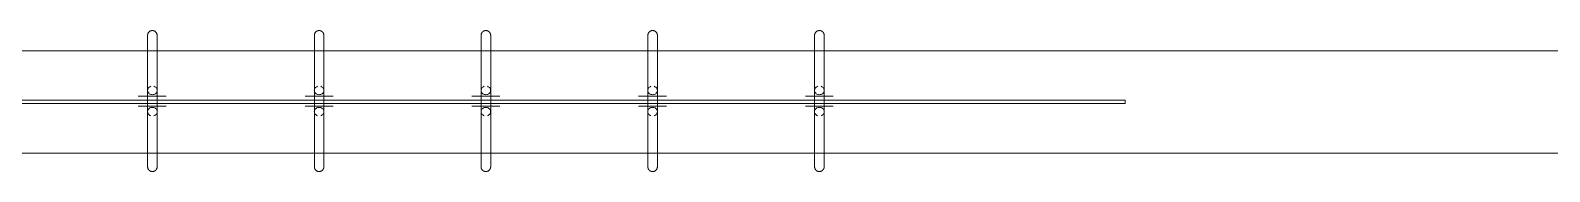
# Model space of a CAD drawing. Header units: inches. Extents: x -1569 to 1282, y -721 to 887.
# Drawn here: x -975.12 to -960.21, y 409.04 to 410.42 of the extents above; entities that cross this region are included whole.
import ezdxf

# ---------------------------------------------------------------- set-up
doc = ezdxf.new("R2010")
doc.units = ezdxf.units.IN
doc.header["$MEASUREMENT"] = 0
doc.layers.add('P-SANR-FIXT', color=6, linetype='Continuous', lineweight=13)

# ---------------------------------------------------------------- blocks, each defined once
blk = doc.blocks.new('Accessory_Shower_Bobrick_Vinyl-Shower-Curtain - 70 Wide-7268769-FIRST FLOOR POWER _ SIGNAL')
at = {"layer": 'P-SANR-FIXT', "lineweight": 9}
for p, q in [((2.408, 0.608), (2.408, 0.113)), ((2.502, 0.113), (2.502, 0.608)), ((4.045, 0.608), (4.045, 0.113)), ((4.138, 0.113), (4.138, 0.608)), ((5.681, 0.608), (5.681, 0.113)), ((5.775, 0.113), (5.775, 0.608)), ((7.317, 0.608), (7.317, 0.113)), ((7.411, 0.113), (7.411, 0.608)), ((8.954, 0.608), (8.954, 0.113)), ((9.047, 0.113), (9.047, 0.608)), ((-12, 0.016), (12, 0.016)), ((2.317, 0.057), (2.592, 0.057)), ((2.592, 0.057), (2.317, 0.057)), ((2.383, 0.057), (2.526, 0.057)), ((2.526, 0.057), (2.383, 0.057)), ((3.954, 0.057), (4.228, 0.057)), ((4.228, 0.057), (3.954, 0.057)), ((4.02, 0.057), (4.162, 0.057)), ((4.162, 0.057), (4.02, 0.057)), ((5.59, 0.057), (5.865, 0.057)), ((5.865, 0.057), (5.59, 0.057)), ((5.656, 0.057), (5.799, 0.057)), ((5.799, 0.057), (5.656, 0.057)), ((7.226, 0.057), (7.501, 0.057)), ((7.501, 0.057), (7.226, 0.057)), ((7.292, 0.057), (7.435, 0.057)), ((7.435, 0.057), (7.292, 0.057)), ((8.863, 0.057), (9.137, 0.057)), ((9.137, 0.057), (8.863, 0.057)), ((8.929, 0.057), (9.071, 0.057)), ((9.071, 0.057), (8.929, 0.057)), ((12, -0.016), (12, 0.016)), ((12, -0.016), (-12, -0.016)), ((2.317, -0.04), (2.592, -0.04)), ((2.592, -0.04), (2.317, -0.04)), ((2.383, -0.04), (2.526, -0.04)), ((2.526, -0.04), (2.383, -0.04)), ((2.408, -0.095), (2.408, -0.59)), ((2.502, -0.59), (2.502, -0.095)), ((3.954, -0.04), (4.228, -0.04)), ((4.228, -0.04), (3.954, -0.04)), ((4.02, -0.04), (4.162, -0.04)), ((4.162, -0.04), (4.02, -0.04)), ((4.045, -0.095), (4.045, -0.59)), ((4.138, -0.59), (4.138, -0.095)), ((5.59, -0.04), (5.865, -0.04)), ((5.865, -0.04), (5.59, -0.04)), ((5.656, -0.04), (5.799, -0.04)), ((5.799, -0.04), (5.656, -0.04)), ((5.681, -0.095), (5.681, -0.59)), ((5.775, -0.59), (5.775, -0.095)), ((7.226, -0.04), (7.501, -0.04)), ((7.501, -0.04), (7.226, -0.04)), ((7.292, -0.04), (7.435, -0.04)), ((7.435, -0.04), (7.292, -0.04)), ((7.317, -0.095), (7.317, -0.59)), ((7.411, -0.59), (7.411, -0.095)), ((8.863, -0.04), (9.137, -0.04)), ((9.137, -0.04), (8.863, -0.04)), ((8.929, -0.04), (9.071, -0.04)), ((9.071, -0.04), (8.929, -0.04)), ((8.954, -0.095), (8.954, -0.59)), ((9.047, -0.59), (9.047, -0.095))]:
    blk.add_line(p, q, dxfattribs=at)
at = {"layer": 'P-SANR-FIXT', "lineweight": 9, "flags": 128}
for points in [[(2.408, 0.652), (2.408, 0.653), (2.408, 0.655), (2.409, 0.657), (2.409, 0.659), (2.409, 0.661), (2.41, 0.663), (2.41, 0.665), (2.411, 0.666), (2.411, 0.668), (2.412, 0.67), (2.413, 0.672), (2.414, 0.673), (2.414, 0.675), (2.415, 0.676), (2.416, 0.678), (2.417, 0.68), (2.419, 0.681), (2.42, 0.682), (2.421, 0.684), (2.422, 0.685), (2.424, 0.686), (2.425, 0.688), (2.427, 0.689), (2.428, 0.69), (2.43, 0.691), (2.431, 0.692), (2.433, 0.693), (2.435, 0.694), (2.436, 0.695), (2.438, 0.695), (2.44, 0.696), (2.442, 0.696), (2.443, 0.697), (2.445, 0.697), (2.447, 0.698), (2.449, 0.698), (2.451, 0.698), (2.453, 0.698), (2.455, 0.698), (2.455, 0.698)], [(2.408, 0.608), (2.408, 0.617), (2.408, 0.625), (2.408, 0.632), (2.408, 0.637), (2.408, 0.642), (2.408, 0.646), (2.408, 0.649), (2.408, 0.651), (2.408, 0.652)], [(2.408, 0.652), (2.408, 0.651), (2.408, 0.65), (2.408, 0.647), (2.408, 0.643), (2.408, 0.639), (2.408, 0.633), (2.408, 0.627), (2.408, 0.619), (2.408, 0.61), (2.408, 0.601), (2.408, 0.59), (2.408, 0.579), (2.408, 0.567), (2.408, 0.553), (2.408, 0.539), (2.408, 0.524), (2.408, 0.509), (2.408, 0.492), (2.408, 0.475), (2.408, 0.457), (2.408, 0.438), (2.408, 0.418), (2.408, 0.398), (2.408, 0.378), (2.408, 0.356), (2.408, 0.334), (2.408, 0.312), (2.408, 0.289), (2.408, 0.266), (2.408, 0.242), (2.408, 0.218), (2.408, 0.193), (2.408, 0.168), (2.408, 0.143), (2.408, 0.118), (2.408, 0.093), (2.408, 0.067), (2.408, 0.042), (2.408, 0.016), (2.408, -0.01), (2.408, -0.035), (2.408, -0.061), (2.408, -0.086), (2.408, -0.112), (2.408, -0.137), (2.408, -0.162), (2.408, -0.186), (2.408, -0.211), (2.408, -0.235), (2.408, -0.258), (2.408, -0.282), (2.408, -0.304), (2.408, -0.326), (2.408, -0.348), (2.408, -0.369), (2.408, -0.39), (2.408, -0.409), (2.408, -0.429), (2.408, -0.447), (2.408, -0.465), (2.408, -0.482), (2.408, -0.498), (2.408, -0.513), (2.408, -0.528), (2.408, -0.542), (2.408, -0.554), (2.408, -0.566), (2.408, -0.577), (2.408, -0.587), (2.408, -0.596), (2.408, -0.605), (2.408, -0.612), (2.408, -0.618), (2.408, -0.623), (2.408, -0.627), (2.408, -0.63), (2.408, -0.632), (2.408, -0.633), (2.408, -0.634)], [(2.455, 0.698), (2.457, 0.698), (2.459, 0.698), (2.461, 0.698), (2.463, 0.698), (2.464, 0.698), (2.466, 0.697), (2.468, 0.697), (2.47, 0.696), (2.472, 0.695), (2.473, 0.695), (2.475, 0.694), (2.477, 0.693), (2.478, 0.692), (2.48, 0.691), (2.482, 0.69), (2.483, 0.689), (2.485, 0.688), (2.486, 0.687), (2.487, 0.686), (2.489, 0.684), (2.49, 0.683), (2.491, 0.681), (2.492, 0.68), (2.493, 0.678), (2.495, 0.677), (2.496, 0.675), (2.496, 0.674), (2.497, 0.672), (2.498, 0.67), (2.499, 0.669), (2.499, 0.667), (2.5, 0.665), (2.5, 0.663), (2.501, 0.661), (2.501, 0.66), (2.502, 0.658), (2.502, 0.656), (2.502, 0.654), (2.502, 0.652), (2.502, 0.652)], [(2.502, -0.634), (2.502, -0.633), (2.502, -0.631), (2.502, -0.629), (2.502, -0.625), (2.502, -0.621), (2.502, -0.615), (2.502, -0.608), (2.502, -0.601), (2.502, -0.592), (2.502, -0.583), (2.502, -0.572), (2.502, -0.561), (2.502, -0.549), (2.502, -0.535), (2.502, -0.521), (2.502, -0.506), (2.502, -0.491), (2.502, -0.474), (2.502, -0.457), (2.502, -0.439), (2.502, -0.42), (2.502, -0.4), (2.502, -0.38), (2.502, -0.359), (2.502, -0.338), (2.502, -0.316), (2.502, -0.294), (2.502, -0.271), (2.502, -0.248), (2.502, -0.224), (2.502, -0.2), (2.502, -0.175), (2.502, -0.15), (2.502, -0.125), (2.502, -0.1), (2.502, -0.075), (2.502, -0.049), (2.502, -0.024), (2.502, 0.002), (2.502, 0.028), (2.502, 0.053), (2.502, 0.079), (2.502, 0.105), (2.502, 0.13), (2.502, 0.155), (2.502, 0.18), (2.502, 0.205), (2.502, 0.229), (2.502, 0.253), (2.502, 0.276), (2.502, 0.3), (2.502, 0.322), (2.502, 0.344), (2.502, 0.366), (2.502, 0.387), (2.502, 0.408), (2.502, 0.427), (2.502, 0.447), (2.502, 0.465), (2.502, 0.483), (2.502, 0.5), (2.502, 0.516), (2.502, 0.531), (2.502, 0.546), (2.502, 0.56), (2.502, 0.572), (2.502, 0.584), (2.502, 0.595), (2.502, 0.605), (2.502, 0.614), (2.502, 0.623), (2.502, 0.63), (2.502, 0.636), (2.502, 0.641), (2.502, 0.645), (2.502, 0.648), (2.502, 0.65), (2.502, 0.651), (2.502, 0.652)], [(2.502, 0.652), (2.502, 0.651), (2.502, 0.65), (2.502, 0.647), (2.502, 0.643), (2.502, 0.639), (2.502, 0.633), (2.502, 0.627), (2.502, 0.619), (2.502, 0.61), (2.502, 0.608)], [(4.045, 0.652), (4.045, 0.653), (4.045, 0.655), (4.045, 0.657), (4.045, 0.659), (4.046, 0.661), (4.046, 0.663), (4.046, 0.665), (4.047, 0.666), (4.048, 0.668), (4.048, 0.67), (4.049, 0.672), (4.05, 0.673), (4.051, 0.675), (4.052, 0.676), (4.053, 0.678), (4.054, 0.68), (4.055, 0.681), (4.056, 0.682), (4.057, 0.684), (4.059, 0.685), (4.06, 0.686), (4.062, 0.688), (4.063, 0.689), (4.065, 0.69), (4.066, 0.691), (4.068, 0.692), (4.069, 0.693), (4.071, 0.694), (4.073, 0.695), (4.074, 0.695), (4.076, 0.696), (4.078, 0.696), (4.08, 0.697), (4.082, 0.697), (4.083, 0.698), (4.085, 0.698), (4.087, 0.698), (4.089, 0.698), (4.091, 0.698), (4.091, 0.698)], [(4.045, 0.608), (4.045, 0.617), (4.045, 0.625), (4.045, 0.632), (4.045, 0.637), (4.045, 0.642), (4.045, 0.646), (4.045, 0.649), (4.045, 0.651), (4.045, 0.652)], [(4.045, 0.652), (4.045, 0.651), (4.045, 0.65), (4.045, 0.647), (4.045, 0.643), (4.045, 0.639), (4.045, 0.633), (4.045, 0.627), (4.045, 0.619), (4.045, 0.61), (4.045, 0.601), (4.045, 0.59), (4.045, 0.579), (4.045, 0.567), (4.045, 0.553), (4.045, 0.539), (4.045, 0.524), (4.045, 0.509), (4.045, 0.492), (4.045, 0.475), (4.045, 0.457), (4.045, 0.438), (4.045, 0.418), (4.045, 0.398), (4.045, 0.378), (4.045, 0.356), (4.045, 0.334), (4.045, 0.312), (4.045, 0.289), (4.045, 0.266), (4.045, 0.242), (4.045, 0.218), (4.045, 0.193), (4.045, 0.168), (4.045, 0.143), (4.045, 0.118), (4.045, 0.093), (4.045, 0.067), (4.045, 0.042), (4.045, 0.016), (4.045, -0.01), (4.045, -0.035), (4.045, -0.061), (4.045, -0.086), (4.045, -0.112), (4.045, -0.137), (4.045, -0.162), (4.045, -0.186), (4.045, -0.211), (4.045, -0.235), (4.045, -0.258), (4.045, -0.282), (4.045, -0.304), (4.045, -0.326), (4.045, -0.348), (4.045, -0.369), (4.045, -0.39), (4.045, -0.409), (4.045, -0.429), (4.045, -0.447), (4.045, -0.465), (4.045, -0.482), (4.045, -0.498), (4.045, -0.513), (4.045, -0.528), (4.045, -0.542), (4.045, -0.554), (4.045, -0.566), (4.045, -0.577), (4.045, -0.587), (4.045, -0.596), (4.045, -0.605), (4.045, -0.612), (4.045, -0.618), (4.045, -0.623), (4.045, -0.627), (4.045, -0.63), (4.045, -0.632), (4.045, -0.633), (4.045, -0.634)], [(4.091, 0.698), (4.093, 0.698), (4.095, 0.698), (4.097, 0.698), (4.099, 0.698), (4.101, 0.698), (4.103, 0.697), (4.104, 0.697), (4.106, 0.696), (4.108, 0.695), (4.11, 0.695), (4.111, 0.694), (4.113, 0.693), (4.115, 0.692), (4.116, 0.691), (4.118, 0.69), (4.119, 0.689), (4.121, 0.688), (4.122, 0.687), (4.124, 0.686), (4.125, 0.684), (4.126, 0.683), (4.128, 0.681), (4.129, 0.68), (4.13, 0.678), (4.131, 0.677), (4.132, 0.675), (4.133, 0.674), (4.134, 0.672), (4.134, 0.67), (4.135, 0.669), (4.136, 0.667), (4.136, 0.665), (4.137, 0.663), (4.137, 0.661), (4.138, 0.66), (4.138, 0.658), (4.138, 0.656), (4.138, 0.654), (4.138, 0.652), (4.138, 0.652)], [(4.138, -0.634), (4.138, -0.633), (4.138, -0.631), (4.138, -0.629), (4.138, -0.625), (4.138, -0.621), (4.138, -0.615), (4.138, -0.608), (4.138, -0.601), (4.138, -0.592), (4.138, -0.583), (4.138, -0.572), (4.138, -0.561), (4.138, -0.549), (4.138, -0.535), (4.138, -0.521), (4.138, -0.506), (4.138, -0.491), (4.138, -0.474), (4.138, -0.457), (4.138, -0.439), (4.138, -0.42), (4.138, -0.4), (4.138, -0.38), (4.138, -0.359), (4.138, -0.338), (4.138, -0.316), (4.138, -0.294), (4.138, -0.271), (4.138, -0.248), (4.138, -0.224), (4.138, -0.2), (4.138, -0.175), (4.138, -0.15), (4.138, -0.125), (4.138, -0.1), (4.138, -0.075), (4.138, -0.049), (4.138, -0.024), (4.138, 0.002), (4.138, 0.028), (4.138, 0.053), (4.138, 0.079), (4.138, 0.105), (4.138, 0.13), (4.138, 0.155), (4.138, 0.18), (4.138, 0.205), (4.138, 0.229), (4.138, 0.253), (4.138, 0.276), (4.138, 0.3), (4.138, 0.322), (4.138, 0.344), (4.138, 0.366), (4.138, 0.387), (4.138, 0.408), (4.138, 0.427), (4.138, 0.447), (4.138, 0.465), (4.138, 0.483), (4.138, 0.5), (4.138, 0.516), (4.138, 0.531), (4.138, 0.546), (4.138, 0.56), (4.138, 0.572), (4.138, 0.584), (4.138, 0.595), (4.138, 0.605), (4.138, 0.614), (4.138, 0.623), (4.138, 0.63), (4.138, 0.636), (4.138, 0.641), (4.138, 0.645), (4.138, 0.648), (4.138, 0.65), (4.138, 0.651), (4.138, 0.652)], [(4.138, 0.652), (4.138, 0.651), (4.138, 0.65), (4.138, 0.647), (4.138, 0.643), (4.138, 0.639), (4.138, 0.633), (4.138, 0.627), (4.138, 0.619), (4.138, 0.61), (4.138, 0.608)], [(5.681, 0.652), (5.681, 0.653), (5.681, 0.655), (5.681, 0.657), (5.682, 0.659), (5.682, 0.661), (5.682, 0.663), (5.683, 0.665), (5.683, 0.666), (5.684, 0.668), (5.685, 0.67), (5.685, 0.672), (5.686, 0.673), (5.687, 0.675), (5.688, 0.676), (5.689, 0.678), (5.69, 0.68), (5.691, 0.681), (5.693, 0.682), (5.694, 0.684), (5.695, 0.685), (5.697, 0.686), (5.698, 0.688), (5.699, 0.689), (5.701, 0.69), (5.702, 0.691), (5.704, 0.692), (5.706, 0.693), (5.707, 0.694), (5.709, 0.695), (5.711, 0.695), (5.713, 0.696), (5.714, 0.696), (5.716, 0.697), (5.718, 0.697), (5.72, 0.698), (5.722, 0.698), (5.724, 0.698), (5.725, 0.698), (5.727, 0.698), (5.728, 0.698)], [(5.681, 0.608), (5.681, 0.617), (5.681, 0.625), (5.681, 0.632), (5.681, 0.637), (5.681, 0.642), (5.681, 0.646), (5.681, 0.649), (5.681, 0.651), (5.681, 0.652)], [(5.681, 0.652), (5.681, 0.651), (5.681, 0.65), (5.681, 0.647), (5.681, 0.643), (5.681, 0.639), (5.681, 0.633), (5.681, 0.627), (5.681, 0.619), (5.681, 0.61), (5.681, 0.601), (5.681, 0.59), (5.681, 0.579), (5.681, 0.567), (5.681, 0.553), (5.681, 0.539), (5.681, 0.524), (5.681, 0.509), (5.681, 0.492), (5.681, 0.475), (5.681, 0.457), (5.681, 0.438), (5.681, 0.418), (5.681, 0.398), (5.681, 0.378), (5.681, 0.356), (5.681, 0.334), (5.681, 0.312), (5.681, 0.289), (5.681, 0.266), (5.681, 0.242), (5.681, 0.218), (5.681, 0.193), (5.681, 0.168), (5.681, 0.143), (5.681, 0.118), (5.681, 0.093), (5.681, 0.067), (5.681, 0.042), (5.681, 0.016), (5.681, -0.01), (5.681, -0.035), (5.681, -0.061), (5.681, -0.086), (5.681, -0.112), (5.681, -0.137), (5.681, -0.162), (5.681, -0.186), (5.681, -0.211), (5.681, -0.235), (5.681, -0.258), (5.681, -0.282), (5.681, -0.304), (5.681, -0.326), (5.681, -0.348), (5.681, -0.369), (5.681, -0.39), (5.681, -0.409), (5.681, -0.429), (5.681, -0.447), (5.681, -0.465), (5.681, -0.482), (5.681, -0.498), (5.681, -0.513), (5.681, -0.528), (5.681, -0.542), (5.681, -0.554), (5.681, -0.566), (5.681, -0.577), (5.681, -0.587), (5.681, -0.596), (5.681, -0.605), (5.681, -0.612), (5.681, -0.618), (5.681, -0.623), (5.681, -0.627), (5.681, -0.63), (5.681, -0.632), (5.681, -0.633), (5.681, -0.634)], [(5.728, 0.698), (5.73, 0.698), (5.732, 0.698), (5.733, 0.698), (5.735, 0.698), (5.737, 0.698), (5.739, 0.697), (5.741, 0.697), (5.743, 0.696), (5.744, 0.695), (5.746, 0.695), (5.748, 0.694), (5.749, 0.693), (5.751, 0.692), (5.753, 0.691), (5.754, 0.69), (5.756, 0.689), (5.757, 0.688), (5.759, 0.687), (5.76, 0.686), (5.761, 0.684), (5.763, 0.683), (5.764, 0.681), (5.765, 0.68), (5.766, 0.678), (5.767, 0.677), (5.768, 0.675), (5.769, 0.674), (5.77, 0.672), (5.771, 0.67), (5.772, 0.669), (5.772, 0.667), (5.773, 0.665), (5.773, 0.663), (5.774, 0.661), (5.774, 0.66), (5.774, 0.658), (5.774, 0.656), (5.775, 0.654), (5.775, 0.652), (5.775, 0.652)], [(5.775, -0.634), (5.775, -0.633), (5.775, -0.631), (5.775, -0.629), (5.775, -0.625), (5.775, -0.621), (5.775, -0.615), (5.775, -0.608), (5.775, -0.601), (5.775, -0.592), (5.775, -0.583), (5.775, -0.572), (5.775, -0.561), (5.775, -0.549), (5.775, -0.535), (5.775, -0.521), (5.775, -0.506), (5.775, -0.491), (5.775, -0.474), (5.775, -0.457), (5.775, -0.439), (5.775, -0.42), (5.775, -0.4), (5.775, -0.38), (5.775, -0.359), (5.775, -0.338), (5.775, -0.316), (5.775, -0.294), (5.775, -0.271), (5.775, -0.248), (5.775, -0.224), (5.775, -0.2), (5.775, -0.175), (5.775, -0.15), (5.775, -0.125), (5.775, -0.1), (5.775, -0.075), (5.775, -0.049), (5.775, -0.024), (5.775, 0.002), (5.775, 0.028), (5.775, 0.053), (5.775, 0.079), (5.775, 0.105), (5.775, 0.13), (5.775, 0.155), (5.775, 0.18), (5.775, 0.205), (5.775, 0.229), (5.775, 0.253), (5.775, 0.276), (5.775, 0.3), (5.775, 0.322), (5.775, 0.344), (5.775, 0.366), (5.775, 0.387), (5.775, 0.408), (5.775, 0.427), (5.775, 0.447), (5.775, 0.465), (5.775, 0.483), (5.775, 0.5), (5.775, 0.516), (5.775, 0.531), (5.775, 0.546), (5.775, 0.56), (5.775, 0.572), (5.775, 0.584), (5.775, 0.595), (5.775, 0.605), (5.775, 0.614), (5.775, 0.623), (5.775, 0.63), (5.775, 0.636), (5.775, 0.641), (5.775, 0.645), (5.775, 0.648), (5.775, 0.65), (5.775, 0.651), (5.775, 0.652)], [(5.775, 0.652), (5.775, 0.651), (5.775, 0.65), (5.775, 0.647), (5.775, 0.643), (5.775, 0.639), (5.775, 0.633), (5.775, 0.627), (5.775, 0.619), (5.775, 0.61), (5.775, 0.608)], [(7.317, 0.652), (7.317, 0.653), (7.317, 0.655), (7.318, 0.657), (7.318, 0.659), (7.318, 0.661), (7.319, 0.663), (7.319, 0.665), (7.32, 0.666), (7.32, 0.668), (7.321, 0.67), (7.322, 0.672), (7.323, 0.673), (7.323, 0.675), (7.324, 0.676), (7.325, 0.678), (7.327, 0.68), (7.328, 0.681), (7.329, 0.682), (7.33, 0.684), (7.332, 0.685), (7.333, 0.686), (7.334, 0.688), (7.336, 0.689), (7.337, 0.69), (7.339, 0.691), (7.34, 0.692), (7.342, 0.693), (7.344, 0.694), (7.345, 0.695), (7.347, 0.695), (7.349, 0.696), (7.351, 0.696), (7.353, 0.697), (7.354, 0.697), (7.356, 0.698), (7.358, 0.698), (7.36, 0.698), (7.362, 0.698), (7.364, 0.698), (7.364, 0.698)], [(7.317, 0.608), (7.317, 0.617), (7.317, 0.625), (7.317, 0.632), (7.317, 0.637), (7.317, 0.642), (7.317, 0.646), (7.317, 0.649), (7.317, 0.651), (7.317, 0.652)], [(7.317, 0.652), (7.317, 0.651), (7.317, 0.65), (7.317, 0.647), (7.317, 0.643), (7.317, 0.639), (7.317, 0.633), (7.317, 0.627), (7.317, 0.619), (7.317, 0.61), (7.317, 0.601), (7.317, 0.59), (7.317, 0.579), (7.317, 0.567), (7.317, 0.553), (7.317, 0.539), (7.317, 0.524), (7.317, 0.509), (7.317, 0.492), (7.317, 0.475), (7.317, 0.457), (7.317, 0.438), (7.317, 0.418), (7.317, 0.398), (7.317, 0.378), (7.317, 0.356), (7.317, 0.334), (7.317, 0.312), (7.317, 0.289), (7.317, 0.266), (7.317, 0.242), (7.317, 0.218), (7.317, 0.193), (7.317, 0.168), (7.317, 0.143), (7.317, 0.118), (7.317, 0.093), (7.317, 0.067), (7.317, 0.042), (7.317, 0.016), (7.317, -0.01), (7.317, -0.035), (7.317, -0.061), (7.317, -0.086), (7.317, -0.112), (7.317, -0.137), (7.317, -0.162), (7.317, -0.186), (7.317, -0.211), (7.317, -0.235), (7.317, -0.258), (7.317, -0.282), (7.317, -0.304), (7.317, -0.326), (7.317, -0.348), (7.317, -0.369), (7.317, -0.39), (7.317, -0.409), (7.317, -0.429), (7.317, -0.447), (7.317, -0.465), (7.317, -0.482), (7.317, -0.498), (7.317, -0.513), (7.317, -0.528), (7.317, -0.542), (7.317, -0.554), (7.317, -0.566), (7.317, -0.577), (7.317, -0.587), (7.317, -0.596), (7.317, -0.605), (7.317, -0.612), (7.317, -0.618), (7.317, -0.623), (7.317, -0.627), (7.317, -0.63), (7.317, -0.632), (7.317, -0.633), (7.317, -0.634)], [(7.364, 0.698), (7.366, 0.698), (7.368, 0.698), (7.37, 0.698), (7.372, 0.698), (7.373, 0.698), (7.375, 0.697), (7.377, 0.697), (7.379, 0.696), (7.381, 0.695), (7.382, 0.695), (7.384, 0.694), (7.386, 0.693), (7.387, 0.692), (7.389, 0.691), (7.391, 0.69), (7.392, 0.689), (7.394, 0.688), (7.395, 0.687), (7.396, 0.686), (7.398, 0.684), (7.399, 0.683), (7.4, 0.681), (7.401, 0.68), (7.403, 0.678), (7.404, 0.677), (7.405, 0.675), (7.406, 0.674), (7.406, 0.672), (7.407, 0.67), (7.408, 0.669), (7.409, 0.667), (7.409, 0.665), (7.41, 0.663), (7.41, 0.661), (7.41, 0.66), (7.411, 0.658), (7.411, 0.656), (7.411, 0.654), (7.411, 0.652), (7.411, 0.652)], [(7.411, -0.634), (7.411, -0.633), (7.411, -0.631), (7.411, -0.629), (7.411, -0.625), (7.411, -0.621), (7.411, -0.615), (7.411, -0.608), (7.411, -0.601), (7.411, -0.592), (7.411, -0.583), (7.411, -0.572), (7.411, -0.561), (7.411, -0.549), (7.411, -0.535), (7.411, -0.521), (7.411, -0.506), (7.411, -0.491), (7.411, -0.474), (7.411, -0.457), (7.411, -0.439), (7.411, -0.42), (7.411, -0.4), (7.411, -0.38), (7.411, -0.359), (7.411, -0.338), (7.411, -0.316), (7.411, -0.294), (7.411, -0.271), (7.411, -0.248), (7.411, -0.224), (7.411, -0.2), (7.411, -0.175), (7.411, -0.15), (7.411, -0.125), (7.411, -0.1), (7.411, -0.075), (7.411, -0.049), (7.411, -0.024), (7.411, 0.002), (7.411, 0.028), (7.411, 0.053), (7.411, 0.079), (7.411, 0.105), (7.411, 0.13), (7.411, 0.155), (7.411, 0.18), (7.411, 0.205), (7.411, 0.229), (7.411, 0.253), (7.411, 0.276), (7.411, 0.3), (7.411, 0.322), (7.411, 0.344), (7.411, 0.366), (7.411, 0.387), (7.411, 0.408), (7.411, 0.427), (7.411, 0.447), (7.411, 0.465), (7.411, 0.483), (7.411, 0.5), (7.411, 0.516), (7.411, 0.531), (7.411, 0.546), (7.411, 0.56), (7.411, 0.572), (7.411, 0.584), (7.411, 0.595), (7.411, 0.605), (7.411, 0.614), (7.411, 0.623), (7.411, 0.63), (7.411, 0.636), (7.411, 0.641), (7.411, 0.645), (7.411, 0.648), (7.411, 0.65), (7.411, 0.651), (7.411, 0.652)], [(7.411, 0.652), (7.411, 0.651), (7.411, 0.65), (7.411, 0.647), (7.411, 0.643), (7.411, 0.639), (7.411, 0.633), (7.411, 0.627), (7.411, 0.619), (7.411, 0.61), (7.411, 0.608)], [(8.954, 0.652), (8.954, 0.653), (8.954, 0.655), (8.954, 0.657), (8.954, 0.659), (8.955, 0.661), (8.955, 0.663), (8.955, 0.665), (8.956, 0.666), (8.957, 0.668), (8.957, 0.67), (8.958, 0.672), (8.959, 0.673), (8.96, 0.675), (8.961, 0.676), (8.962, 0.678), (8.963, 0.68), (8.964, 0.681), (8.965, 0.682), (8.967, 0.684), (8.968, 0.685), (8.969, 0.686), (8.971, 0.688), (8.972, 0.689), (8.974, 0.69), (8.975, 0.691), (8.977, 0.692), (8.978, 0.693), (8.98, 0.694), (8.982, 0.695), (8.984, 0.695), (8.985, 0.696), (8.987, 0.696), (8.989, 0.697), (8.991, 0.697), (8.993, 0.698), (8.994, 0.698), (8.996, 0.698), (8.998, 0.698), (9, 0.698), (9.001, 0.698)], [(8.954, 0.608), (8.954, 0.617), (8.954, 0.625), (8.954, 0.632), (8.954, 0.637), (8.954, 0.642), (8.954, 0.646), (8.954, 0.649), (8.954, 0.651), (8.954, 0.652)], [(8.954, 0.652), (8.954, 0.651), (8.954, 0.65), (8.954, 0.647), (8.954, 0.643), (8.954, 0.639), (8.954, 0.633), (8.954, 0.627), (8.954, 0.619), (8.954, 0.61), (8.954, 0.601), (8.954, 0.59), (8.954, 0.579), (8.954, 0.567), (8.954, 0.553), (8.954, 0.539), (8.954, 0.524), (8.954, 0.509), (8.954, 0.492), (8.954, 0.475), (8.954, 0.457), (8.954, 0.438), (8.954, 0.418), (8.954, 0.398), (8.954, 0.378), (8.954, 0.356), (8.954, 0.334), (8.954, 0.312), (8.954, 0.289), (8.954, 0.266), (8.954, 0.242), (8.954, 0.218), (8.954, 0.193), (8.954, 0.168), (8.954, 0.143), (8.954, 0.118), (8.954, 0.093), (8.954, 0.067), (8.954, 0.042), (8.954, 0.016), (8.954, -0.01), (8.954, -0.035), (8.954, -0.061), (8.954, -0.086), (8.954, -0.112), (8.954, -0.137), (8.954, -0.162), (8.954, -0.186), (8.954, -0.211), (8.954, -0.235), (8.954, -0.258), (8.954, -0.282), (8.954, -0.304), (8.954, -0.326), (8.954, -0.348), (8.954, -0.369), (8.954, -0.39), (8.954, -0.409), (8.954, -0.429), (8.954, -0.447), (8.954, -0.465), (8.954, -0.482), (8.954, -0.498), (8.954, -0.513), (8.954, -0.528), (8.954, -0.542), (8.954, -0.554), (8.954, -0.566), (8.954, -0.577), (8.954, -0.587), (8.954, -0.596), (8.954, -0.605), (8.954, -0.612), (8.954, -0.618), (8.954, -0.623), (8.954, -0.627), (8.954, -0.63), (8.954, -0.632), (8.954, -0.633), (8.954, -0.634)], [(9.001, 0.698), (9.002, 0.698), (9.004, 0.698), (9.006, 0.698), (9.008, 0.698), (9.01, 0.698), (9.012, 0.697), (9.013, 0.697), (9.015, 0.696), (9.017, 0.695), (9.019, 0.695), (9.021, 0.694), (9.022, 0.693), (9.024, 0.692), (9.025, 0.691), (9.027, 0.69), (9.029, 0.689), (9.03, 0.688), (9.031, 0.687), (9.033, 0.686), (9.034, 0.684), (9.035, 0.683), (9.037, 0.681), (9.038, 0.68), (9.039, 0.678), (9.04, 0.677), (9.041, 0.675), (9.042, 0.674), (9.043, 0.672), (9.044, 0.67), (9.044, 0.669), (9.045, 0.667), (9.045, 0.665), (9.046, 0.663), (9.046, 0.661), (9.047, 0.66), (9.047, 0.658), (9.047, 0.656), (9.047, 0.654), (9.047, 0.652), (9.047, 0.652)], [(9.047, -0.634), (9.047, -0.633), (9.047, -0.631), (9.047, -0.629), (9.047, -0.625), (9.047, -0.621), (9.047, -0.615), (9.047, -0.608), (9.047, -0.601), (9.047, -0.592), (9.047, -0.583), (9.047, -0.572), (9.047, -0.561), (9.047, -0.549), (9.047, -0.535), (9.047, -0.521), (9.047, -0.506), (9.047, -0.491), (9.047, -0.474), (9.047, -0.457), (9.047, -0.439), (9.047, -0.42), (9.047, -0.4), (9.047, -0.38), (9.047, -0.359), (9.047, -0.338), (9.047, -0.316), (9.047, -0.294), (9.047, -0.271), (9.047, -0.248), (9.047, -0.224), (9.047, -0.2), (9.047, -0.175), (9.047, -0.15), (9.047, -0.125), (9.047, -0.1), (9.047, -0.075), (9.047, -0.049), (9.047, -0.024), (9.047, 0.002), (9.047, 0.028), (9.047, 0.053), (9.047, 0.079), (9.047, 0.105), (9.047, 0.13), (9.047, 0.155), (9.047, 0.18), (9.047, 0.205), (9.047, 0.229), (9.047, 0.253), (9.047, 0.276), (9.047, 0.3), (9.047, 0.322), (9.047, 0.344), (9.047, 0.366), (9.047, 0.387), (9.047, 0.408), (9.047, 0.427), (9.047, 0.447), (9.047, 0.465), (9.047, 0.483), (9.047, 0.5), (9.047, 0.516), (9.047, 0.531), (9.047, 0.546), (9.047, 0.56), (9.047, 0.572), (9.047, 0.584), (9.047, 0.595), (9.047, 0.605), (9.047, 0.614), (9.047, 0.623), (9.047, 0.63), (9.047, 0.636), (9.047, 0.641), (9.047, 0.645), (9.047, 0.648), (9.047, 0.65), (9.047, 0.651), (9.047, 0.652)], [(9.047, 0.652), (9.047, 0.651), (9.047, 0.65), (9.047, 0.647), (9.047, 0.643), (9.047, 0.639), (9.047, 0.633), (9.047, 0.627), (9.047, 0.619), (9.047, 0.61), (9.047, 0.608)], [(2.408, 0.013), (2.408, 0.018), (2.408, 0.023), (2.408, 0.028), (2.408, 0.032), (2.408, 0.037), (2.408, 0.042), (2.408, 0.046), (2.408, 0.051), (2.408, 0.055), (2.408, 0.06), (2.408, 0.064), (2.408, 0.068), (2.408, 0.072), (2.408, 0.076), (2.408, 0.08), (2.408, 0.084), (2.408, 0.088), (2.408, 0.091), (2.408, 0.095), (2.408, 0.098), (2.408, 0.101), (2.408, 0.104), (2.408, 0.107), (2.408, 0.11), (2.408, 0.112), (2.408, 0.113)], [(2.502, 0.113), (2.502, 0.11), (2.502, 0.108), (2.502, 0.105), (2.502, 0.102), (2.502, 0.099), (2.502, 0.095), (2.502, 0.092), (2.502, 0.089), (2.502, 0.085), (2.502, 0.081), (2.502, 0.077), (2.502, 0.073), (2.502, 0.069), (2.502, 0.065), (2.502, 0.061), (2.502, 0.056), (2.502, 0.052), (2.502, 0.047), (2.502, 0.043), (2.502, 0.038), (2.502, 0.033), (2.502, 0.029), (2.502, 0.024), (2.502, 0.019), (2.502, 0.014)], [(4.045, 0.013), (4.045, 0.018), (4.045, 0.023), (4.045, 0.028), (4.045, 0.032), (4.045, 0.037), (4.045, 0.042), (4.045, 0.046), (4.045, 0.051), (4.045, 0.055), (4.045, 0.06), (4.045, 0.064), (4.045, 0.068), (4.045, 0.072), (4.045, 0.076), (4.045, 0.08), (4.045, 0.084), (4.045, 0.088), (4.045, 0.091), (4.045, 0.095), (4.045, 0.098), (4.045, 0.101), (4.045, 0.104), (4.045, 0.107), (4.045, 0.11), (4.045, 0.112), (4.045, 0.113)], [(4.138, 0.113), (4.138, 0.11), (4.138, 0.108), (4.138, 0.105), (4.138, 0.102), (4.138, 0.099), (4.138, 0.095), (4.138, 0.092), (4.138, 0.089), (4.138, 0.085), (4.138, 0.081), (4.138, 0.077), (4.138, 0.073), (4.138, 0.069), (4.138, 0.065), (4.138, 0.061), (4.138, 0.056), (4.138, 0.052), (4.138, 0.047), (4.138, 0.043), (4.138, 0.038), (4.138, 0.033), (4.138, 0.029), (4.138, 0.024), (4.138, 0.019), (4.138, 0.014)], [(5.681, 0.013), (5.681, 0.018), (5.681, 0.023), (5.681, 0.028), (5.681, 0.032), (5.681, 0.037), (5.681, 0.042), (5.681, 0.046), (5.681, 0.051), (5.681, 0.055), (5.681, 0.06), (5.681, 0.064), (5.681, 0.068), (5.681, 0.072), (5.681, 0.076), (5.681, 0.08), (5.681, 0.084), (5.681, 0.088), (5.681, 0.091), (5.681, 0.095), (5.681, 0.098), (5.681, 0.101), (5.681, 0.104), (5.681, 0.107), (5.681, 0.11), (5.681, 0.112), (5.681, 0.113)], [(5.775, 0.113), (5.775, 0.11), (5.775, 0.108), (5.775, 0.105), (5.775, 0.102), (5.775, 0.099), (5.775, 0.095), (5.775, 0.092), (5.775, 0.089), (5.775, 0.085), (5.775, 0.081), (5.775, 0.077), (5.775, 0.073), (5.775, 0.069), (5.775, 0.065), (5.775, 0.061), (5.775, 0.056), (5.775, 0.052), (5.775, 0.047), (5.775, 0.043), (5.775, 0.038), (5.775, 0.033), (5.775, 0.029), (5.775, 0.024), (5.775, 0.019), (5.775, 0.014)], [(7.317, 0.013), (7.317, 0.018), (7.317, 0.023), (7.317, 0.028), (7.317, 0.032), (7.317, 0.037), (7.317, 0.042), (7.317, 0.046), (7.317, 0.051), (7.317, 0.055), (7.317, 0.06), (7.317, 0.064), (7.317, 0.068), (7.317, 0.072), (7.317, 0.076), (7.317, 0.08), (7.317, 0.084), (7.317, 0.088), (7.317, 0.091), (7.317, 0.095), (7.317, 0.098), (7.317, 0.101), (7.317, 0.104), (7.317, 0.107), (7.317, 0.11), (7.317, 0.112), (7.317, 0.113)], [(7.411, 0.113), (7.411, 0.11), (7.411, 0.108), (7.411, 0.105), (7.411, 0.102), (7.411, 0.099), (7.411, 0.095), (7.411, 0.092), (7.411, 0.089), (7.411, 0.085), (7.411, 0.081), (7.411, 0.077), (7.411, 0.073), (7.411, 0.069), (7.411, 0.065), (7.411, 0.061), (7.411, 0.056), (7.411, 0.052), (7.411, 0.047), (7.411, 0.043), (7.411, 0.038), (7.411, 0.033), (7.411, 0.029), (7.411, 0.024), (7.411, 0.019), (7.411, 0.014)], [(8.954, 0.013), (8.954, 0.018), (8.954, 0.023), (8.954, 0.028), (8.954, 0.032), (8.954, 0.037), (8.954, 0.042), (8.954, 0.046), (8.954, 0.051), (8.954, 0.055), (8.954, 0.06), (8.954, 0.064), (8.954, 0.068), (8.954, 0.072), (8.954, 0.076), (8.954, 0.08), (8.954, 0.084), (8.954, 0.088), (8.954, 0.091), (8.954, 0.095), (8.954, 0.098), (8.954, 0.101), (8.954, 0.104), (8.954, 0.107), (8.954, 0.11), (8.954, 0.112), (8.954, 0.113)], [(9.047, 0.113), (9.047, 0.11), (9.047, 0.108), (9.047, 0.105), (9.047, 0.102), (9.047, 0.099), (9.047, 0.095), (9.047, 0.092), (9.047, 0.089), (9.047, 0.085), (9.047, 0.081), (9.047, 0.077), (9.047, 0.073), (9.047, 0.069), (9.047, 0.065), (9.047, 0.061), (9.047, 0.056), (9.047, 0.052), (9.047, 0.047), (9.047, 0.043), (9.047, 0.038), (9.047, 0.033), (9.047, 0.029), (9.047, 0.024), (9.047, 0.019), (9.047, 0.014)], [(2.408, -0.095), (2.408, -0.092), (2.408, -0.09), (2.408, -0.087), (2.408, -0.084), (2.408, -0.081), (2.408, -0.077), (2.408, -0.074), (2.408, -0.07), (2.408, -0.067), (2.408, -0.063), (2.408, -0.059), (2.408, -0.055), (2.408, -0.051), (2.408, -0.047), (2.408, -0.043), (2.408, -0.038), (2.408, -0.034), (2.408, -0.029), (2.408, -0.025), (2.408, -0.02), (2.408, -0.015)], [(2.502, -0.014), (2.502, -0.019), (2.502, -0.024), (2.502, -0.028), (2.502, -0.033), (2.502, -0.037), (2.502, -0.042), (2.502, -0.046), (2.502, -0.05), (2.502, -0.054), (2.502, -0.058), (2.502, -0.062), (2.502, -0.066), (2.502, -0.07), (2.502, -0.073), (2.502, -0.077), (2.502, -0.08), (2.502, -0.083), (2.502, -0.086), (2.502, -0.089), (2.502, -0.092), (2.502, -0.094), (2.502, -0.095)], [(4.045, -0.095), (4.045, -0.092), (4.045, -0.09), (4.045, -0.087), (4.045, -0.084), (4.045, -0.081), (4.045, -0.077), (4.045, -0.074), (4.045, -0.07), (4.045, -0.067), (4.045, -0.063), (4.045, -0.059), (4.045, -0.055), (4.045, -0.051), (4.045, -0.047), (4.045, -0.043), (4.045, -0.038), (4.045, -0.034), (4.045, -0.029), (4.045, -0.025), (4.045, -0.02), (4.045, -0.015)], [(4.138, -0.014), (4.138, -0.019), (4.138, -0.024), (4.138, -0.028), (4.138, -0.033), (4.138, -0.037), (4.138, -0.042), (4.138, -0.046), (4.138, -0.05), (4.138, -0.054), (4.138, -0.058), (4.138, -0.062), (4.138, -0.066), (4.138, -0.07), (4.138, -0.073), (4.138, -0.077), (4.138, -0.08), (4.138, -0.083), (4.138, -0.086), (4.138, -0.089), (4.138, -0.092), (4.138, -0.094), (4.138, -0.095)], [(5.681, -0.095), (5.681, -0.092), (5.681, -0.09), (5.681, -0.087), (5.681, -0.084), (5.681, -0.081), (5.681, -0.077), (5.681, -0.074), (5.681, -0.07), (5.681, -0.067), (5.681, -0.063), (5.681, -0.059), (5.681, -0.055), (5.681, -0.051), (5.681, -0.047), (5.681, -0.043), (5.681, -0.038), (5.681, -0.034), (5.681, -0.029), (5.681, -0.025), (5.681, -0.02), (5.681, -0.015)], [(5.775, -0.014), (5.775, -0.019), (5.775, -0.024), (5.775, -0.028), (5.775, -0.033), (5.775, -0.037), (5.775, -0.042), (5.775, -0.046), (5.775, -0.05), (5.775, -0.054), (5.775, -0.058), (5.775, -0.062), (5.775, -0.066), (5.775, -0.07), (5.775, -0.073), (5.775, -0.077), (5.775, -0.08), (5.775, -0.083), (5.775, -0.086), (5.775, -0.089), (5.775, -0.092), (5.775, -0.094), (5.775, -0.095)], [(7.317, -0.095), (7.317, -0.092), (7.317, -0.09), (7.317, -0.087), (7.317, -0.084), (7.317, -0.081), (7.317, -0.077), (7.317, -0.074), (7.317, -0.07), (7.317, -0.067), (7.317, -0.063), (7.317, -0.059), (7.317, -0.055), (7.317, -0.051), (7.317, -0.047), (7.317, -0.043), (7.317, -0.038), (7.317, -0.034), (7.317, -0.029), (7.317, -0.025), (7.317, -0.02), (7.317, -0.015)], [(7.411, -0.014), (7.411, -0.019), (7.411, -0.024), (7.411, -0.028), (7.411, -0.033), (7.411, -0.037), (7.411, -0.042), (7.411, -0.046), (7.411, -0.05), (7.411, -0.054), (7.411, -0.058), (7.411, -0.062), (7.411, -0.066), (7.411, -0.07), (7.411, -0.073), (7.411, -0.077), (7.411, -0.08), (7.411, -0.083), (7.411, -0.086), (7.411, -0.089), (7.411, -0.092), (7.411, -0.094), (7.411, -0.095)], [(8.954, -0.095), (8.954, -0.092), (8.954, -0.09), (8.954, -0.087), (8.954, -0.084), (8.954, -0.081), (8.954, -0.077), (8.954, -0.074), (8.954, -0.07), (8.954, -0.067), (8.954, -0.063), (8.954, -0.059), (8.954, -0.055), (8.954, -0.051), (8.954, -0.047), (8.954, -0.043), (8.954, -0.038), (8.954, -0.034), (8.954, -0.029), (8.954, -0.025), (8.954, -0.02), (8.954, -0.015)], [(9.047, -0.014), (9.047, -0.019), (9.047, -0.024), (9.047, -0.028), (9.047, -0.033), (9.047, -0.037), (9.047, -0.042), (9.047, -0.046), (9.047, -0.05), (9.047, -0.054), (9.047, -0.058), (9.047, -0.062), (9.047, -0.066), (9.047, -0.07), (9.047, -0.073), (9.047, -0.077), (9.047, -0.08), (9.047, -0.083), (9.047, -0.086), (9.047, -0.089), (9.047, -0.092), (9.047, -0.094), (9.047, -0.095)], [(2.408, -0.634), (2.408, -0.633), (2.408, -0.631), (2.408, -0.629), (2.408, -0.625), (2.408, -0.621), (2.408, -0.615), (2.408, -0.608), (2.408, -0.601), (2.408, -0.592), (2.408, -0.59)], [(2.502, -0.59), (2.502, -0.599), (2.502, -0.607), (2.502, -0.614), (2.502, -0.619), (2.502, -0.624), (2.502, -0.628), (2.502, -0.631), (2.502, -0.633), (2.502, -0.633)], [(4.045, -0.634), (4.045, -0.633), (4.045, -0.631), (4.045, -0.629), (4.045, -0.625), (4.045, -0.621), (4.045, -0.615), (4.045, -0.608), (4.045, -0.601), (4.045, -0.592), (4.045, -0.59)], [(4.138, -0.59), (4.138, -0.599), (4.138, -0.607), (4.138, -0.614), (4.138, -0.619), (4.138, -0.624), (4.138, -0.628), (4.138, -0.631), (4.138, -0.633), (4.138, -0.633)], [(5.681, -0.634), (5.681, -0.633), (5.681, -0.631), (5.681, -0.629), (5.681, -0.625), (5.681, -0.621), (5.681, -0.615), (5.681, -0.608), (5.681, -0.601), (5.681, -0.592), (5.681, -0.59)], [(5.775, -0.59), (5.775, -0.599), (5.775, -0.607), (5.775, -0.614), (5.775, -0.619), (5.775, -0.624), (5.775, -0.628), (5.775, -0.631), (5.775, -0.633), (5.775, -0.633)], [(7.317, -0.634), (7.317, -0.633), (7.317, -0.631), (7.317, -0.629), (7.317, -0.625), (7.317, -0.621), (7.317, -0.615), (7.317, -0.608), (7.317, -0.601), (7.317, -0.592), (7.317, -0.59)], [(7.411, -0.59), (7.411, -0.599), (7.411, -0.607), (7.411, -0.614), (7.411, -0.619), (7.411, -0.624), (7.411, -0.628), (7.411, -0.631), (7.411, -0.633), (7.411, -0.633)], [(8.954, -0.634), (8.954, -0.633), (8.954, -0.631), (8.954, -0.629), (8.954, -0.625), (8.954, -0.621), (8.954, -0.615), (8.954, -0.608), (8.954, -0.601), (8.954, -0.592), (8.954, -0.59)], [(9.047, -0.59), (9.047, -0.599), (9.047, -0.607), (9.047, -0.614), (9.047, -0.619), (9.047, -0.624), (9.047, -0.628), (9.047, -0.631), (9.047, -0.633), (9.047, -0.633)], [(2.455, -0.68), (2.453, -0.68), (2.451, -0.68), (2.449, -0.68), (2.448, -0.68), (2.446, -0.679), (2.444, -0.679), (2.442, -0.679), (2.44, -0.678), (2.439, -0.677), (2.437, -0.677), (2.435, -0.676), (2.433, -0.675), (2.432, -0.674), (2.43, -0.673), (2.429, -0.672), (2.427, -0.671), (2.426, -0.67), (2.424, -0.669), (2.423, -0.667), (2.421, -0.666), (2.42, -0.665), (2.419, -0.663), (2.418, -0.662), (2.417, -0.66), (2.416, -0.659), (2.415, -0.657), (2.414, -0.656), (2.413, -0.654), (2.412, -0.652), (2.411, -0.65), (2.411, -0.649), (2.41, -0.647), (2.41, -0.645), (2.409, -0.643), (2.409, -0.641), (2.409, -0.64), (2.408, -0.638), (2.408, -0.636), (2.408, -0.634), (2.408, -0.634)], [(2.502, -0.634), (2.502, -0.635), (2.502, -0.637), (2.502, -0.639), (2.501, -0.641), (2.501, -0.643), (2.501, -0.645), (2.5, -0.646), (2.5, -0.648), (2.499, -0.65), (2.498, -0.652), (2.497, -0.653), (2.497, -0.655), (2.496, -0.657), (2.495, -0.658), (2.494, -0.66), (2.493, -0.661), (2.492, -0.663), (2.49, -0.664), (2.489, -0.666), (2.488, -0.667), (2.486, -0.668), (2.485, -0.67), (2.483, -0.671), (2.482, -0.672), (2.48, -0.673), (2.479, -0.674), (2.477, -0.675), (2.476, -0.676), (2.474, -0.676), (2.472, -0.677), (2.47, -0.678), (2.469, -0.678), (2.467, -0.679), (2.465, -0.679), (2.463, -0.68), (2.461, -0.68), (2.459, -0.68), (2.457, -0.68), (2.456, -0.68), (2.455, -0.68)], [(4.091, -0.68), (4.09, -0.68), (4.088, -0.68), (4.086, -0.68), (4.084, -0.68), (4.082, -0.679), (4.08, -0.679), (4.078, -0.679), (4.077, -0.678), (4.075, -0.677), (4.073, -0.677), (4.071, -0.676), (4.07, -0.675), (4.068, -0.674), (4.067, -0.673), (4.065, -0.672), (4.063, -0.671), (4.062, -0.67), (4.061, -0.669), (4.059, -0.667), (4.058, -0.666), (4.057, -0.665), (4.055, -0.663), (4.054, -0.662), (4.053, -0.66), (4.052, -0.659), (4.051, -0.657), (4.05, -0.656), (4.049, -0.654), (4.048, -0.652), (4.048, -0.65), (4.047, -0.649), (4.047, -0.647), (4.046, -0.645), (4.046, -0.643), (4.045, -0.641), (4.045, -0.64), (4.045, -0.638), (4.045, -0.636), (4.045, -0.634), (4.045, -0.634)], [(4.138, -0.634), (4.138, -0.635), (4.138, -0.637), (4.138, -0.639), (4.138, -0.641), (4.137, -0.643), (4.137, -0.645), (4.137, -0.646), (4.136, -0.648), (4.135, -0.65), (4.135, -0.652), (4.134, -0.653), (4.133, -0.655), (4.132, -0.657), (4.131, -0.658), (4.13, -0.66), (4.129, -0.661), (4.128, -0.663), (4.127, -0.664), (4.125, -0.666), (4.124, -0.667), (4.123, -0.668), (4.121, -0.67), (4.12, -0.671), (4.118, -0.672), (4.117, -0.673), (4.115, -0.674), (4.114, -0.675), (4.112, -0.676), (4.11, -0.676), (4.108, -0.677), (4.107, -0.678), (4.105, -0.678), (4.103, -0.679), (4.101, -0.679), (4.099, -0.68), (4.098, -0.68), (4.096, -0.68), (4.094, -0.68), (4.092, -0.68), (4.091, -0.68)], [(5.728, -0.68), (5.726, -0.68), (5.724, -0.68), (5.722, -0.68), (5.72, -0.68), (5.719, -0.679), (5.717, -0.679), (5.715, -0.679), (5.713, -0.678), (5.711, -0.677), (5.71, -0.677), (5.708, -0.676), (5.706, -0.675), (5.705, -0.674), (5.703, -0.673), (5.701, -0.672), (5.7, -0.671), (5.698, -0.67), (5.697, -0.669), (5.696, -0.667), (5.694, -0.666), (5.693, -0.665), (5.692, -0.663), (5.691, -0.662), (5.689, -0.66), (5.688, -0.659), (5.687, -0.657), (5.686, -0.656), (5.686, -0.654), (5.685, -0.652), (5.684, -0.65), (5.683, -0.649), (5.683, -0.647), (5.682, -0.645), (5.682, -0.643), (5.682, -0.641), (5.681, -0.64), (5.681, -0.638), (5.681, -0.636), (5.681, -0.634), (5.681, -0.634)], [(5.775, -0.634), (5.775, -0.635), (5.775, -0.637), (5.774, -0.639), (5.774, -0.641), (5.774, -0.643), (5.773, -0.645), (5.773, -0.646), (5.772, -0.648), (5.772, -0.65), (5.771, -0.652), (5.77, -0.653), (5.769, -0.655), (5.768, -0.657), (5.768, -0.658), (5.767, -0.66), (5.765, -0.661), (5.764, -0.663), (5.763, -0.664), (5.762, -0.666), (5.76, -0.667), (5.759, -0.668), (5.758, -0.67), (5.756, -0.671), (5.755, -0.672), (5.753, -0.673), (5.752, -0.674), (5.75, -0.675), (5.748, -0.676), (5.747, -0.676), (5.745, -0.677), (5.743, -0.678), (5.741, -0.678), (5.739, -0.679), (5.738, -0.679), (5.736, -0.68), (5.734, -0.68), (5.732, -0.68), (5.73, -0.68), (5.728, -0.68), (5.728, -0.68)], [(7.364, -0.68), (7.362, -0.68), (7.36, -0.68), (7.359, -0.68), (7.357, -0.68), (7.355, -0.679), (7.353, -0.679), (7.351, -0.679), (7.349, -0.678), (7.348, -0.677), (7.346, -0.677), (7.344, -0.676), (7.343, -0.675), (7.341, -0.674), (7.339, -0.673), (7.338, -0.672), (7.336, -0.671), (7.335, -0.67), (7.333, -0.669), (7.332, -0.667), (7.331, -0.666), (7.329, -0.665), (7.328, -0.663), (7.327, -0.662), (7.326, -0.66), (7.325, -0.659), (7.324, -0.657), (7.323, -0.656), (7.322, -0.654), (7.321, -0.652), (7.32, -0.65), (7.32, -0.649), (7.319, -0.647), (7.319, -0.645), (7.318, -0.643), (7.318, -0.641), (7.318, -0.64), (7.317, -0.638), (7.317, -0.636), (7.317, -0.634), (7.317, -0.634)], [(7.411, -0.634), (7.411, -0.635), (7.411, -0.637), (7.411, -0.639), (7.41, -0.641), (7.41, -0.643), (7.41, -0.645), (7.409, -0.646), (7.409, -0.648), (7.408, -0.65), (7.407, -0.652), (7.407, -0.653), (7.406, -0.655), (7.405, -0.657), (7.404, -0.658), (7.403, -0.66), (7.402, -0.661), (7.401, -0.663), (7.399, -0.664), (7.398, -0.666), (7.397, -0.667), (7.395, -0.668), (7.394, -0.67), (7.393, -0.671), (7.391, -0.672), (7.39, -0.673), (7.388, -0.674), (7.386, -0.675), (7.385, -0.676), (7.383, -0.676), (7.381, -0.677), (7.379, -0.678), (7.378, -0.678), (7.376, -0.679), (7.374, -0.679), (7.372, -0.68), (7.37, -0.68), (7.368, -0.68), (7.367, -0.68), (7.365, -0.68), (7.364, -0.68)], [(9.001, -0.68), (8.999, -0.68), (8.997, -0.68), (8.995, -0.68), (8.993, -0.68), (8.991, -0.679), (8.989, -0.679), (8.988, -0.679), (8.986, -0.678), (8.984, -0.677), (8.982, -0.677), (8.981, -0.676), (8.979, -0.675), (8.977, -0.674), (8.976, -0.673), (8.974, -0.672), (8.973, -0.671), (8.971, -0.67), (8.97, -0.669), (8.968, -0.667), (8.967, -0.666), (8.966, -0.665), (8.964, -0.663), (8.963, -0.662), (8.962, -0.66), (8.961, -0.659), (8.96, -0.657), (8.959, -0.656), (8.958, -0.654), (8.958, -0.652), (8.957, -0.65), (8.956, -0.649), (8.956, -0.647), (8.955, -0.645), (8.955, -0.643), (8.954, -0.641), (8.954, -0.64), (8.954, -0.638), (8.954, -0.636), (8.954, -0.634), (8.954, -0.634)], [(9.047, -0.634), (9.047, -0.635), (9.047, -0.637), (9.047, -0.639), (9.047, -0.641), (9.046, -0.643), (9.046, -0.645), (9.046, -0.646), (9.045, -0.648), (9.044, -0.65), (9.044, -0.652), (9.043, -0.653), (9.042, -0.655), (9.041, -0.657), (9.04, -0.658), (9.039, -0.66), (9.038, -0.661), (9.037, -0.663), (9.036, -0.664), (9.035, -0.666), (9.033, -0.667), (9.032, -0.668), (9.03, -0.67), (9.029, -0.671), (9.027, -0.672), (9.026, -0.673), (9.024, -0.674), (9.023, -0.675), (9.021, -0.676), (9.019, -0.676), (9.018, -0.677), (9.016, -0.678), (9.014, -0.678), (9.012, -0.679), (9.01, -0.679), (9.009, -0.68), (9.007, -0.68), (9.005, -0.68), (9.003, -0.68), (9.001, -0.68), (9.001, -0.68)]]:
    blk.add_lwpolyline(points, dxfattribs=at)
at = {"layer": 'P-SANR-FIXT', "lineweight": 9}
for points in [[(2.455, 0.071), (2.45, 0.071), (2.439, 0.072), (2.424, 0.08), (2.414, 0.091), (2.408, 0.105), (2.408, 0.12), (2.414, 0.134), (2.424, 0.146), (2.434, 0.151), (2.439, 0.153)], [(2.471, 0.153), (2.476, 0.151), (2.486, 0.146), (2.497, 0.134), (2.502, 0.12), (2.502, 0.105), (2.497, 0.091), (2.486, 0.08), (2.471, 0.072), (2.461, 0.071), (2.455, 0.071)], [(4.091, 0.071), (4.086, 0.071), (4.075, 0.072), (4.061, 0.08), (4.05, 0.091), (4.044, 0.105), (4.044, 0.12), (4.05, 0.134), (4.061, 0.146), (4.07, 0.151), (4.075, 0.153)], [(4.108, 0.153), (4.113, 0.151), (4.122, 0.146), (4.133, 0.134), (4.139, 0.12), (4.139, 0.105), (4.133, 0.091), (4.122, 0.08), (4.108, 0.072), (4.097, 0.071), (4.091, 0.071)], [(5.728, 0.071), (5.722, 0.071), (5.711, 0.072), (5.697, 0.08), (5.686, 0.091), (5.681, 0.105), (5.681, 0.12), (5.686, 0.134), (5.697, 0.146), (5.707, 0.151), (5.712, 0.153)], [(5.744, 0.153), (5.749, 0.151), (5.759, 0.146), (5.769, 0.134), (5.775, 0.12), (5.775, 0.105), (5.769, 0.091), (5.759, 0.08), (5.744, 0.072), (5.733, 0.071), (5.728, 0.071)], [(7.364, 0.071), (7.359, 0.071), (7.348, 0.072), (7.333, 0.08), (7.323, 0.091), (7.317, 0.105), (7.317, 0.12), (7.323, 0.134), (7.333, 0.146), (7.343, 0.151), (7.348, 0.153)], [(7.38, 0.153), (7.385, 0.151), (7.395, 0.146), (7.406, 0.134), (7.411, 0.12), (7.411, 0.105), (7.406, 0.091), (7.395, 0.08), (7.381, 0.072), (7.37, 0.071), (7.364, 0.071)], [(9.001, 0.071), (8.995, 0.071), (8.984, 0.072), (8.97, 0.08), (8.959, 0.091), (8.953, 0.105), (8.953, 0.12), (8.959, 0.134), (8.97, 0.146), (8.979, 0.151), (8.984, 0.153)], [(9.017, 0.153), (9.022, 0.151), (9.031, 0.146), (9.042, 0.134), (9.048, 0.12), (9.048, 0.105), (9.042, 0.091), (9.031, 0.08), (9.017, 0.072), (9.006, 0.071), (9.001, 0.071)], [(2.455, -0.053), (2.45, -0.053), (2.439, -0.054), (2.424, -0.062), (2.414, -0.073), (2.408, -0.087), (2.408, -0.102), (2.414, -0.116), (2.424, -0.128), (2.434, -0.133), (2.439, -0.135)], [(2.471, -0.135), (2.476, -0.133), (2.486, -0.128), (2.497, -0.116), (2.502, -0.102), (2.502, -0.087), (2.497, -0.073), (2.486, -0.062), (2.471, -0.054), (2.461, -0.053), (2.455, -0.053)], [(4.091, -0.053), (4.086, -0.053), (4.075, -0.054), (4.061, -0.062), (4.05, -0.073), (4.044, -0.087), (4.044, -0.102), (4.05, -0.116), (4.061, -0.128), (4.07, -0.133), (4.075, -0.135)], [(4.108, -0.135), (4.113, -0.133), (4.122, -0.128), (4.133, -0.116), (4.139, -0.102), (4.139, -0.087), (4.133, -0.073), (4.122, -0.062), (4.108, -0.054), (4.097, -0.053), (4.091, -0.053)], [(5.728, -0.053), (5.722, -0.053), (5.711, -0.054), (5.697, -0.062), (5.686, -0.073), (5.681, -0.087), (5.681, -0.102), (5.686, -0.116), (5.697, -0.128), (5.707, -0.133), (5.712, -0.135)], [(5.744, -0.135), (5.749, -0.133), (5.759, -0.128), (5.769, -0.116), (5.775, -0.102), (5.775, -0.087), (5.769, -0.073), (5.759, -0.062), (5.744, -0.054), (5.733, -0.053), (5.728, -0.053)], [(7.364, -0.053), (7.359, -0.053), (7.348, -0.054), (7.333, -0.062), (7.323, -0.073), (7.317, -0.087), (7.317, -0.102), (7.323, -0.116), (7.333, -0.128), (7.343, -0.133), (7.348, -0.135)], [(7.38, -0.135), (7.385, -0.133), (7.395, -0.128), (7.406, -0.116), (7.411, -0.102), (7.411, -0.087), (7.406, -0.073), (7.395, -0.062), (7.381, -0.054), (7.37, -0.053), (7.364, -0.053)], [(9.001, -0.053), (8.995, -0.053), (8.984, -0.054), (8.97, -0.062), (8.959, -0.073), (8.953, -0.087), (8.953, -0.102), (8.959, -0.116), (8.97, -0.128), (8.979, -0.133), (8.984, -0.135)], [(9.017, -0.135), (9.022, -0.133), (9.031, -0.128), (9.042, -0.116), (9.048, -0.102), (9.048, -0.087), (9.042, -0.073), (9.031, -0.062), (9.017, -0.054), (9.006, -0.053), (9.001, -0.053)]]:
    blk.add_open_spline(points, degree=3, dxfattribs=at)
blk = doc.blocks.new('Accessory_Shower_Bobrick_B-207 - 72W-V66-FIRST FLOOR POWER _ SIGNAL')
at = {"layer": 'P-SANR-FIXT', "lineweight": 9}
for p, q in [((-957.373, 410.223), (-988.248, 410.223)), ((-988.248, 409.223), (-957.373, 409.223))]:
    blk.add_line(p, q, dxfattribs=at)

msp = doc.modelspace()

# ---------------------------------------------------------------- block references
at = {"layer": 'P-SANR-FIXT', "lineweight": 9}
for name, p in [('Accessory_Shower_Bobrick_B-207 - 72W-V66-FIRST FLOOR POWER _ SIGNAL', (0, 0)), ('Accessory_Shower_Bobrick_Vinyl-Shower-Curtain - 70 Wide-7268769-FIRST FLOOR POWER _ SIGNAL', (-976.379, 409.723))]:
    msp.add_blockref(name, p, dxfattribs=at)

doc.saveas('drawing.dxf')
